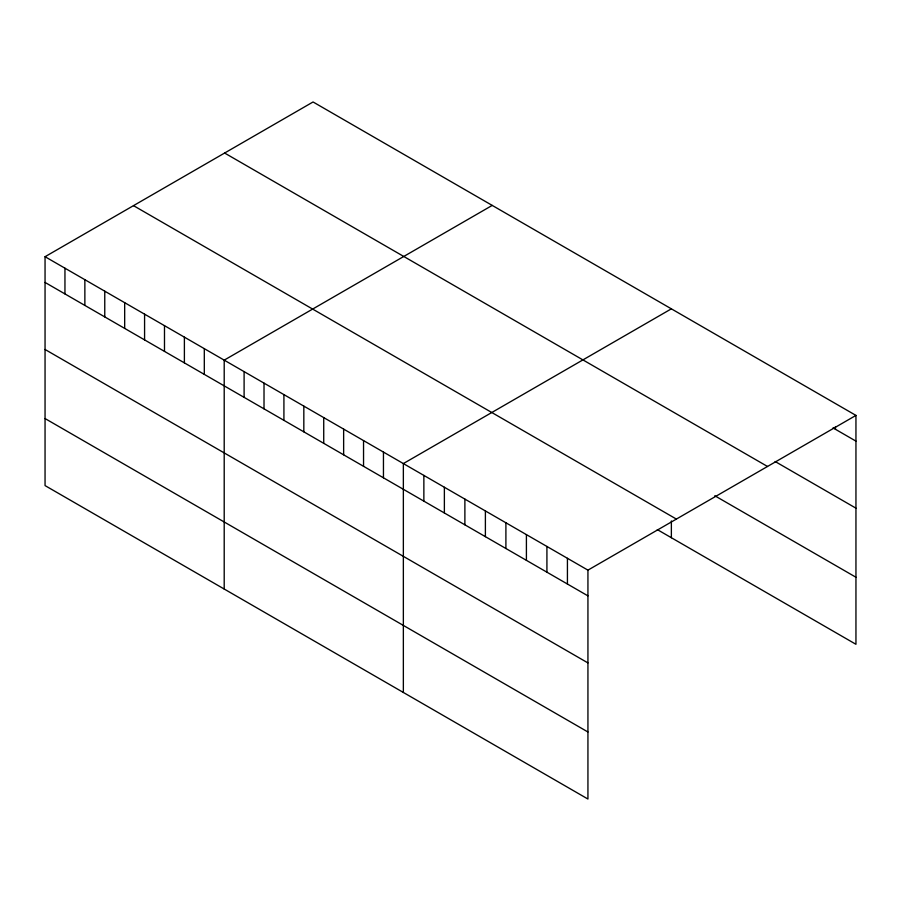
<?xml version="1.0" encoding="UTF-8"?>
<svg xmlns="http://www.w3.org/2000/svg" width="901" height="901" viewBox="0 0 901 901"><rect width="100%" height="100%" fill="white"/><g stroke="black" fill="none" stroke-linecap="round" stroke-linejoin="round"><path stroke-width="1.35" d="M45.05 256.706L587.936 570.142L587.936 799.029L45.05 485.594L45.05 256.706L313.064 101.971L855.95 415.406L855.95 644.294L657.313 529.608M492.216 205.405L224.203 360.141L224.203 589.029M671.369 308.84L403.355 463.576L403.355 692.464M587.936 570.142L855.95 415.406M833.031 427.896L855.95 441.13M775.119 461.503L855.95 508.175M224.619 153.035L767.506 466.47M714.797 495.753L855.95 577.248M133.494 205.642L676.381 519.077M45.05 282.43L587.936 595.865M45.05 349.475L587.936 662.911M45.05 418.548L587.936 731.984M835.441 426.578L835.441 429.281M671.369 520.958L671.369 537.728M567.427 558.305L567.427 584.017M546.918 546.457L546.918 572.18M526.409 534.62L526.409 560.343M505.9 522.783L505.9 548.495M485.391 510.935L485.391 536.658M464.882 499.098L464.882 524.821M444.373 487.261L444.373 512.973M423.864 475.413L423.864 501.136M383.454 452.077L383.454 477.8M363.542 440.589L363.542 466.313M343.641 429.101L343.641 454.814M323.729 417.602L323.729 443.326M303.828 406.114L303.828 431.838M283.916 394.615L283.916 420.339M264.016 383.128L264.016 408.851M244.103 371.629L244.103 397.352M204.302 348.653L204.302 374.365M184.39 337.154L184.39 362.878M164.489 325.666L164.489 351.39M144.577 314.167L144.577 339.891M124.676 302.68L124.676 328.403M104.764 291.181L104.764 316.904M84.863 279.693L84.863 305.416M64.951 268.205L64.951 293.917"/></g></svg>
